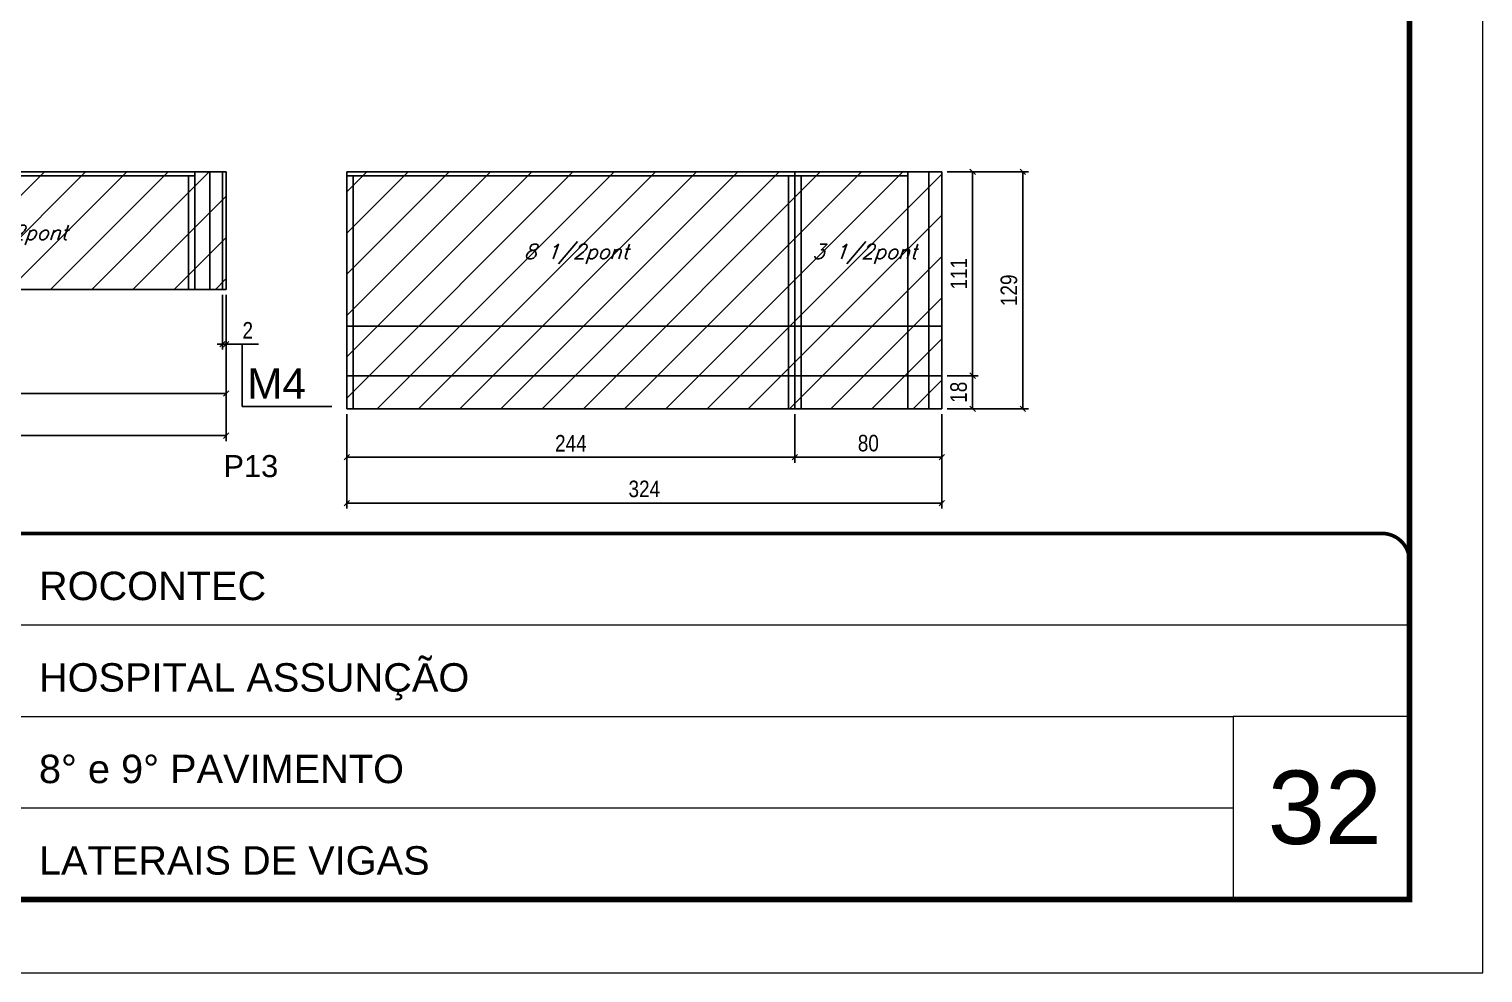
# Model space of a CAD drawing. Extents: x -20960 to -5926, y -2106 to 21915.
# Drawn here: x -6718 to -5926, y 12825 to 13339 of the extents above; entities that cross this region are included whole.
import ezdxf

# ---------------------------------------------------------------- set-up
doc = ezdxf.new("R2010")
doc.units = 0
doc.linetypes.add('CONTINUO', pattern=[0])
doc.linetypes.add('DASHED', pattern=[0.75, 0.5, -0.25])
doc.layers.add('00 - FELIPE', color=2, linetype='Continuous', plot=False)
for name, color, linetype in [('5', 5, 'Continuous'), ('COTA', 241, 'Continuous'), ('NOMENCLATURA', 7, 'Continuous'), ('Painéis', 200, 'Continuous'), ('Reaproveitamento', 251, 'Continuous'), ('SARR_2.2x7', 40, 'Continuous'), ('SARR_3.5x7', 81, 'Continuous'), ('texto', 7, 'Continuous')]:
    doc.layers.add(name, color=color, linetype=linetype)
for name, color, linetype, lineweight in [('CARIMBO', 255, 'Continuous', 9), ('Folhas', 255, 'Continuous', 9), ('SARRAFO DE PRESSAO', 251, 'DASHED', 9)]:
    doc.layers.add(name, color=color, linetype=linetype, lineweight=lineweight)
doc.styles.add('ARIAL', font='arial.ttf')
doc.styles.add('COTA TECNICA-50', font='techl___.ttf', dxfattribs={"height": 9})
doc.styles.add('Romans', font='romans.shx')
doc.styles.get("Standard").update_dxf_attribs({"font": 'arial.ttf'})
doc.dimstyles.new('COTA PAINEL-50', dxfattribs={"dimtxt": 9, "dimasz": 3, "dimexe": 3, "dimexo": 3, "dimgap": 3, "dimtad": 1, "dimdec": 1, "dimzin": 12, "dimdsep": 46, "dimtxsty": 'COTA TECNICA-50', "dimblk1": 'OBLIQUE', "dimblk2": 'OBLIQUE', "dimsah": 1, "dimcen": 0.9, "dimclrd": 4, "dimclre": 4, "dimclrt": 240, "dimadec": 1, "dimazin": 3, "dimtfac": 1, "dimtdec": 1, "dimtmove": 0, "dimatfit": 3, "dimfxl": 1, "dimtolj": 1, "dimtzin": 12, "dimarcsym": 0})

# ---------------------------------------------------------------- blocks, each defined once
blk = doc.blocks.new('9999999999')
at = {"color": 30, "linetype": 'CONTINUO'}
for p, q in [((98564.56, 34379.64), (99583.98, 34379.64)), ((98564.56, 34329.83), (99487.98, 34329.83)), ((99583.98, 34329.83), (99487.98, 34329.83)), ((99487.98, 34329.83), (99487.98, 34230.21)), ((98564.56, 34280.02), (99487.98, 34280.02))]:
    blk.add_line(p, q, dxfattribs=at)
at = {"color": 30, "linetype": 'CONTINUO', "const_width": 2}
blk.add_lwpolyline([(99583.98, 34230.21), (99583.98, 34414.45, 0.414214), (99568.98, 34429.45), (98228.98, 34429.45, 0.414214), (98213.98, 34414.45), (98213.98, 34245.21, 0.414214), (98228.98, 34230.21), (99583.98, 34230.21)], format="xyb", dxfattribs=at)
at = {"layer": 'Folhas'}
blk.add_lwpolyline([(98138.98, 34190.21), (99623.98, 34190.21), (99623.98, 35240.21), (98138.98, 35240.21)], close=True, dxfattribs=at)
at = {"layer": 'Folhas', "color": 30, "const_width": 3}
blk.add_lwpolyline([(98213.98, 34230.21), (99583.98, 34230.21), (99583.98, 35200.21), (98213.98, 35200.21)], close=True, dxfattribs=at)
at = {"color": 7, "linetype": 'Continuous', "ltscale": 5, "style": 'ARIAL'}
for s, height, p in [('ROCONTEC', 15.483, (98837.68, 34393.13)), ('HOSPITAL ASSUNÇÃO', 15.4829, (98837.68, 34343.32)), ('8° e 9° PAVIMENTO', 15.4829, (98837.68, 34293.51)), ('LATERAIS DE VIGAS', 15.4829, (98837.68, 34243.7))]:
    blk.add_text(s, height=height, dxfattribs=at).set_placement(p)
blk = doc.blocks.new('_Oblique')
at = {"color": 0, "linetype": 'ByBlock', "lineweight": -2}
blk.add_line((-0.5, -0.5), (0.5, 0.5), dxfattribs=at)
blk = doc.blocks.new('*D7490')
at = {"layer": 'COTA', "color": 4, "lineweight": -2, "transparency": 16777216}
for p, q in [((-6545.16, 13129.45), (-6545.16, 13103.11)), ((-6301.16, 13129.45), (-6301.16, 13103.11)), ((-6545.16, 13106.11), (-6301.16, 13106.11))]:
    blk.add_line(p, q, dxfattribs=at)
at = {"layer": 'Defpoints', "color": 0, "transparency": 16777216}
for p in [(-6545.16, 13132.45), (-6301.16, 13132.45), (-6301.16, 13106.11)]:
    blk.add_point(p, dxfattribs=at)
at = {"layer": 'COTA', "color": 4, "lineweight": -2, "transparency": 16777216, "xscale": 3, "yscale": 3, "zscale": 3, "rotation": 180}
blk.add_blockref('_Oblique', (-6545.16, 13106.11), dxfattribs=at)
at = {"layer": 'COTA', "color": 4, "lineweight": -2, "transparency": 16777216, "xscale": 3, "yscale": 3, "zscale": 3}
blk.add_blockref('_Oblique', (-6301.16, 13106.11), dxfattribs=at)
at = {"layer": 'COTA', "color": 240, "transparency": 16777216, "insert": (-6423.16, 13113.68), "char_height": 9, "attachment_point": 5, "style": 'COTA TECNICA-50'}
blk.add_mtext('\\A1;244', dxfattribs=at)
blk = doc.blocks.new('*D7491')
at = {"layer": 'COTA', "color": 4, "lineweight": -2, "transparency": 16777216}
for p, q in [((-6301.16, 13129.45), (-6301.16, 13103.11)), ((-6221.16, 13129.45), (-6221.16, 13103.11)), ((-6301.16, 13106.11), (-6221.16, 13106.11))]:
    blk.add_line(p, q, dxfattribs=at)
at = {"layer": 'Defpoints', "color": 0, "transparency": 16777216}
for p in [(-6301.16, 13132.45), (-6221.16, 13132.45), (-6221.16, 13106.11)]:
    blk.add_point(p, dxfattribs=at)
at = {"layer": 'COTA', "color": 4, "lineweight": -2, "transparency": 16777216, "xscale": 3, "yscale": 3, "zscale": 3, "rotation": 180}
blk.add_blockref('_Oblique', (-6301.16, 13106.11), dxfattribs=at)
at = {"layer": 'COTA', "color": 4, "lineweight": -2, "transparency": 16777216, "xscale": 3, "yscale": 3, "zscale": 3}
blk.add_blockref('_Oblique', (-6221.16, 13106.11), dxfattribs=at)
at = {"layer": 'COTA', "color": 240, "transparency": 16777216, "insert": (-6261.16, 13113.72), "char_height": 9, "attachment_point": 5, "style": 'COTA TECNICA-50'}
blk.add_mtext('\\A1;80', dxfattribs=at)
blk = doc.blocks.new('*D7492')
at = {"layer": 'COTA', "color": 4, "lineweight": -2, "transparency": 16777216}
for p, q in [((-6218.16, 13261.45), (-6174.02, 13261.45)), ((-6177.02, 13261.45), (-6177.02, 13132.45)), ((-6218.16, 13132.45), (-6174.02, 13132.45))]:
    blk.add_line(p, q, dxfattribs=at)
at = {"layer": 'Defpoints', "color": 0, "transparency": 16777216}
for p in [(-6221.16, 13261.45), (-6221.16, 13132.45), (-6177.02, 13132.45)]:
    blk.add_point(p, dxfattribs=at)
at = {"layer": 'COTA', "color": 4, "lineweight": -2, "transparency": 16777216, "xscale": 3, "yscale": 3, "zscale": 3}
for p, rotation in [((-6177.02, 13261.45), 90), ((-6177.02, 13132.45), 270)]:
    blk.add_blockref('_Oblique', p, dxfattribs=dict(at, rotation=rotation))
at = {"layer": 'COTA', "color": 240, "transparency": 16777216, "insert": (-6184.59, 13196.95), "char_height": 9, "attachment_point": 5, "rotation": 90, "style": 'COTA TECNICA-50'}
blk.add_mtext('\\A1;129', dxfattribs=at)
blk = doc.blocks.new('*D7434')
at = {"layer": 'COTA', "color": 4, "lineweight": -2, "transparency": 16777216}
for p, q in [((-6218.16, 13261.45), (-6201.37, 13261.45)), ((-6204.37, 13261.45), (-6204.37, 13150.45)), ((-6218.16, 13150.45), (-6201.37, 13150.45))]:
    blk.add_line(p, q, dxfattribs=at)
at = {"layer": 'Defpoints', "color": 0, "transparency": 16777216}
for p in [(-6221.16, 13261.45), (-6221.16, 13150.45), (-6204.37, 13150.45)]:
    blk.add_point(p, dxfattribs=at)
at = {"layer": 'COTA', "color": 4, "lineweight": -2, "transparency": 16777216, "xscale": 3, "yscale": 3, "zscale": 3}
for p, rotation in [((-6204.37, 13261.45), 90), ((-6204.37, 13150.45), 270)]:
    blk.add_blockref('_Oblique', p, dxfattribs=dict(at, rotation=rotation))
at = {"layer": 'COTA', "color": 240, "transparency": 16777216, "insert": (-6211.92, 13205.95), "char_height": 9, "attachment_point": 5, "rotation": 90, "style": 'COTA TECNICA-50'}
blk.add_mtext('\\A1;111', dxfattribs=at)
blk = doc.blocks.new('*D7435')
at = {"layer": 'COTA', "color": 4, "lineweight": -2, "transparency": 16777216}
for p, q in [((-6218.16, 13150.45), (-6201.37, 13150.45)), ((-6204.37, 13150.45), (-6204.37, 13132.45)), ((-6218.16, 13132.45), (-6201.37, 13132.45))]:
    blk.add_line(p, q, dxfattribs=at)
at = {"layer": 'Defpoints', "color": 0, "transparency": 16777216}
for p in [(-6221.16, 13150.45), (-6221.16, 13132.45), (-6204.37, 13132.45)]:
    blk.add_point(p, dxfattribs=at)
at = {"layer": 'COTA', "color": 4, "lineweight": -2, "transparency": 16777216, "xscale": 3, "yscale": 3, "zscale": 3}
for p, rotation in [((-6204.37, 13150.45), 90), ((-6204.37, 13132.45), 270)]:
    blk.add_blockref('_Oblique', p, dxfattribs=dict(at, rotation=rotation))
at = {"layer": 'COTA', "color": 240, "transparency": 16777216, "insert": (-6211.95, 13141.45), "char_height": 9, "attachment_point": 5, "rotation": 90, "style": 'COTA TECNICA-50'}
blk.add_mtext('\\A1;18', dxfattribs=at)
blk = doc.blocks.new('*D7509')
at = {"layer": 'COTA', "color": 4, "lineweight": -2, "transparency": 16777216}
for p, q in [((-6856.83, 13194.45), (-6856.83, 13137.75)), ((-6610.83, 13194.45), (-6610.83, 13137.75)), ((-6610.83, 13140.75), (-6856.83, 13140.75))]:
    blk.add_line(p, q, dxfattribs=at)
at = {"layer": 'Defpoints', "color": 0, "transparency": 16777216}
for p in [(-6856.83, 13197.45), (-6610.83, 13197.45), (-6856.83, 13140.75)]:
    blk.add_point(p, dxfattribs=at)
at = {"layer": 'COTA', "color": 4, "lineweight": -2, "transparency": 16777216, "xscale": 3, "yscale": 3, "zscale": 3, "rotation": 180}
blk.add_blockref('_Oblique', (-6856.83, 13140.75), dxfattribs=at)
at = {"layer": 'COTA', "color": 4, "lineweight": -2, "transparency": 16777216, "xscale": 3, "yscale": 3, "zscale": 3}
blk.add_blockref('_Oblique', (-6610.83, 13140.75), dxfattribs=at)
at = {"layer": 'COTA', "color": 240, "transparency": 16777216, "insert": (-6733.83, 13148.35), "char_height": 9, "attachment_point": 5, "style": 'COTA TECNICA-50'}
blk.add_mtext('\\A1;246', dxfattribs=at)
blk = doc.blocks.new('*D7481')
at = {"layer": 'COTA', "color": 4, "lineweight": -2, "transparency": 16777216}
for p, q in [((-7124.83, 13194.45), (-7124.83, 13114.86)), ((-6610.83, 13194.45), (-6610.83, 13114.86)), ((-7124.83, 13117.86), (-6610.83, 13117.86))]:
    blk.add_line(p, q, dxfattribs=at)
at = {"layer": 'Defpoints', "color": 0, "transparency": 16777216}
for p in [(-7124.83, 13197.45), (-6610.83, 13197.45), (-6610.83, 13117.86)]:
    blk.add_point(p, dxfattribs=at)
at = {"layer": 'COTA', "color": 4, "lineweight": -2, "transparency": 16777216, "xscale": 3, "yscale": 3, "zscale": 3, "rotation": 180}
blk.add_blockref('_Oblique', (-7124.83, 13117.86), dxfattribs=at)
at = {"layer": 'COTA', "color": 4, "lineweight": -2, "transparency": 16777216, "xscale": 3, "yscale": 3, "zscale": 3}
blk.add_blockref('_Oblique', (-6610.83, 13117.86), dxfattribs=at)
at = {"layer": 'COTA', "color": 240, "transparency": 16777216, "insert": (-6867.83, 13125.46), "char_height": 9, "attachment_point": 5, "style": 'COTA TECNICA-50'}
blk.add_mtext('\\A1;514', dxfattribs=at)
blk = doc.blocks.new('*D7510')
at = {"layer": 'COTA', "color": 4, "lineweight": -2, "transparency": 16777216}
for p, q in [((-6612.83, 13194.45), (-6612.83, 13164.67)), ((-6610.83, 13194.45), (-6610.83, 13164.67)), ((-6612.83, 13167.67), (-6615.83, 13167.67)), ((-6612.83, 13167.67), (-6610.83, 13167.67)), ((-6610.83, 13167.67), (-6593.33, 13167.67))]:
    blk.add_line(p, q, dxfattribs=at)
at = {"layer": 'Defpoints', "color": 0, "transparency": 16777216}
for p in [(-6612.83, 13197.45), (-6610.83, 13197.45), (-6610.83, 13167.67)]:
    blk.add_point(p, dxfattribs=at)
at = {"layer": 'COTA', "color": 4, "lineweight": -2, "transparency": 16777216, "xscale": 3, "yscale": 3, "zscale": 3}
blk.add_blockref('_Oblique', (-6612.83, 13167.67), dxfattribs=at)
at = {"layer": 'COTA', "color": 4, "lineweight": -2, "transparency": 16777216, "xscale": 3, "yscale": 3, "zscale": 3, "rotation": 180}
blk.add_blockref('_Oblique', (-6610.83, 13167.67), dxfattribs=at)
at = {"layer": 'COTA', "color": 240, "transparency": 16777216, "insert": (-6599.08, 13175.17), "char_height": 9, "attachment_point": 5, "style": 'COTA TECNICA-50'}
blk.add_mtext('\\A1;2', dxfattribs=at)
blk = doc.blocks.new('*D7511')
at = {"layer": '00 - FELIPE', "color": 4, "lineweight": -2, "transparency": 16777216}
for p, q in [((-6545.16, 13129.45), (-6545.16, 13078.1)), ((-6221.16, 13129.45), (-6221.16, 13078.1)), ((-6545.16, 13081.1), (-6221.16, 13081.1))]:
    blk.add_line(p, q, dxfattribs=at)
at = {"layer": 'Defpoints', "color": 0, "transparency": 16777216}
for p in [(-6545.16, 13132.45), (-6221.16, 13132.45), (-6221.16, 13081.1)]:
    blk.add_point(p, dxfattribs=at)
at = {"layer": '00 - FELIPE', "color": 4, "lineweight": -2, "transparency": 16777216, "xscale": 3, "yscale": 3, "zscale": 3, "rotation": 180}
blk.add_blockref('_Oblique', (-6545.16, 13081.1), dxfattribs=at)
at = {"layer": '00 - FELIPE', "color": 4, "lineweight": -2, "transparency": 16777216, "xscale": 3, "yscale": 3, "zscale": 3}
blk.add_blockref('_Oblique', (-6221.16, 13081.1), dxfattribs=at)
at = {"layer": '00 - FELIPE', "color": 240, "transparency": 16777216, "insert": (-6383.16, 13088.79), "char_height": 9, "attachment_point": 5, "style": 'COTA TECNICA-50'}
blk.add_mtext('\\A1;324', dxfattribs=at)

msp = doc.modelspace()

# ---------------------------------------------------------------- hatches: boundary and pattern name
at = {"layer": 'Reaproveitamento', "ltscale": 25}
h = msp.add_hatch(dxfattribs=at)
h.set_pattern_fill('ANSI31', color=256, scale=5)
h.set_pattern_definition([(45, (-146872.738, -9529.501), (-11.2253202, 11.2253202), [])])
h.paths.add_polyline_path([(-6610.83, 13197.45), (-6610.83, 13261.45), (-6856.83, 13261.45), (-6856.83, 13217.45), (-6878.83, 13217.45), (-6878.83, 13261.45), (-7124.83, 13261.45), (-7124.83, 13197.45)])
h = msp.add_hatch(dxfattribs=at)
h.set_pattern_fill('ANSI31', color=256, scale=5)
h.set_pattern_definition([(45, (-146293.067, -9529.501), (-11.2253202, 11.2253202), [])])
h.paths.add_polyline_path([(-6221.16, 13132.45), (-6221.16, 13261.45), (-6545.16, 13261.45), (-6545.16, 13132.45)])

# ---------------------------------------------------------------- linework, layer by layer
at = {"layer": 'NOMENCLATURA', "linetype": 'Continuous'}
for q in [(-6602.08, 13167.67), (-6553.27, 13133.71)]:
    msp.add_line((-6602.08, 13133.71), q, dxfattribs=at)
at = {"layer": 'Painéis', "linetype": 'ByBlock'}
for p, q in [((-6610.83, 13261.45), (-6856.83, 13261.45)), ((-6612.83, 13197.45), (-6612.83, 13261.45)), ((-6610.83, 13197.45), (-6610.83, 13261.45)), ((-7124.83, 13197.45), (-6610.83, 13197.45))]:
    msp.add_line(p, q, dxfattribs=at)
at = {"layer": 'Painéis'}
for p, q in [((-6545.16, 13132.45), (-6545.16, 13261.45)), ((-6221.16, 13261.45), (-6545.16, 13261.45)), ((-6301.16, 13132.45), (-6301.16, 13261.45)), ((-6221.16, 13132.45), (-6221.16, 13261.45)), ((-6221.16, 13150.45), (-6545.16, 13150.45)), ((-6221.16, 13132.45), (-6545.16, 13132.45))]:
    msp.add_line(p, q, dxfattribs=at)
msp.add_lwpolyline([(-6545.16, 13177.45), (-6221.16, 13177.45)], dxfattribs=at)
at = {"layer": 'SARR_2.2x7', "linetype": 'Continuous'}
for p, q in [((-6619.83, 13261.45), (-6619.83, 13197.45)), ((-6228.16, 13132.45), (-6228.16, 13261.45)), ((-6856.83, 13259.25), (-6627.83, 13259.25)), ((-6545.16, 13259.25), (-6301.16, 13259.25)), ((-6301.16, 13259.25), (-6239.66, 13259.25))]:
    msp.add_line(p, q, dxfattribs=at)
at = {"layer": 'SARR_3.5x7'}
for p, q in [((-6627.83, 13261.45), (-6627.83, 13197.45)), ((-6239.66, 13132.45), (-6239.66, 13261.45)), ((-6631.33, 13259.25), (-6631.33, 13197.45)), ((-6545.16, 13132.45), (-6545.16, 13259.25)), ((-6541.66, 13132.45), (-6541.66, 13259.25)), ((-6304.66, 13132.45), (-6304.66, 13259.25)), ((-6301.16, 13132.45), (-6301.16, 13259.25)), ((-6297.66, 13132.45), (-6297.66, 13259.25)), ((-6541.66, 13132.45), (-6545.16, 13132.45)), ((-6297.66, 13132.45), (-6304.66, 13132.45)), ((-6221.16, 13132.45), (-6239.66, 13132.45))]:
    msp.add_line(p, q, dxfattribs=at)

# ---------------------------------------------------------------- block references
at = {"layer": 'SARRAFO DE PRESSAO', "color": 6, "linetype": 'ByBlock'}
msp.add_blockref('9999999999', (-105550.48, -21364.84), dxfattribs=at)

# ---------------------------------------------------------------- texts
at = {"layer": '5', "linetype": 'Continuous'}
msp.add_text('P13', height=12, rotation=359.99996, dxfattribs=at).set_placement((-6612.33, 13095.25))
at = {"layer": 'CARIMBO', "style": 'ARIAL'}
msp.add_text('32', height=40, dxfattribs=at).set_placement((-6043.64, 12895.51))
at = {"layer": 'NOMENCLATURA', "linetype": 'Continuous'}
msp.add_text('M4', height=16.5, dxfattribs=at).set_placement((-6599.39, 13137.91))
at = {"layer": 'texto', "color": 2, "char_height": 8, "attachment_point": 5, "style": 'Romans'}
for s, insert in [('{\\Q19;\\C256;8 1/2pont}', (-6725.65, 13227.11)), ('{\\Q19;\\C256;8 1/2pont}', (-6420.18, 13216.69)), ('{\\Q19;\\C256;3 1/2pont}', (-6263.2, 13216.69))]:
    msp.add_mtext(s, dxfattribs=dict(at, insert=insert))

# ---------------------------------------------------------------- dimensions: what is measured, and where the dimension line sits
at = {"layer": '00 - FELIPE'}
dim = msp.add_linear_dim(base=(-6221.16, 13081.1), p1=(-6545.16, 13132.45), p2=(-6221.16, 13132.45), dimstyle='COTA PAINEL-50', dxfattribs=at)
dim.commit()
dim.dimension.update_dxf_attribs({"geometry": '*D7511', "text_midpoint": (-6383.16, 13088.79)})
at = {"layer": 'COTA'}
for base, p1, p2, picture, middle in [((-6177.02, 13132.45), (-6221.16, 13261.45), (-6221.16, 13132.45), '*D7492', (-6184.59, 13196.95)), ((-6204.37, 13150.45), (-6221.16, 13261.45), (-6221.16, 13150.45), '*D7434', (-6211.92, 13205.95)), ((-6204.37, 13132.45), (-6221.16, 13150.45), (-6221.16, 13132.45), '*D7435', (-6211.95, 13141.45))]:
    dim = msp.add_linear_dim(base=base, p1=p1, p2=p2, angle=90, dimstyle='COTA PAINEL-50', dxfattribs=at)
    dim.commit()
    dim.dimension.update_dxf_attribs({"geometry": picture, "text_midpoint": middle})
for base, p1, p2, picture, middle in [((-6610.83, 13117.86), (-7124.83, 13197.45), (-6610.83, 13197.45), '*D7481', (-6867.83, 13125.46)), ((-6856.83, 13140.75), (-6610.83, 13197.45), (-6856.83, 13197.45), '*D7509', (-6733.83, 13148.35)), ((-6610.83, 13167.67), (-6612.83, 13197.45), (-6610.83, 13197.45), '*D7510', (-6599.08, 13175.17))]:
    dim = msp.add_linear_dim(base=base, p1=p1, p2=p2, dimstyle='COTA PAINEL-50', dxfattribs=at)
    dim.commit()
    dim.dimension.update_dxf_attribs({"geometry": picture, "text_midpoint": middle})
for base, p1, p2, picture, middle in [((-6301.16, 13106.11), (-6545.16, 13132.45), (-6301.16, 13132.45), '*D7490', (-6423.16, 13113.68)), ((-6221.16, 13106.11), (-6301.16, 13132.45), (-6221.16, 13132.45), '*D7491', (-6261.16, 13113.72))]:
    dim = msp.add_linear_dim(base=base, p1=p1, p2=p2, dimstyle='COTA PAINEL-50', override={"dimtmove": 1}, dxfattribs=at)
    dim.commit()
    dim.dimension.update_dxf_attribs({"geometry": picture, "text_midpoint": middle})

doc.saveas('drawing.dxf')
